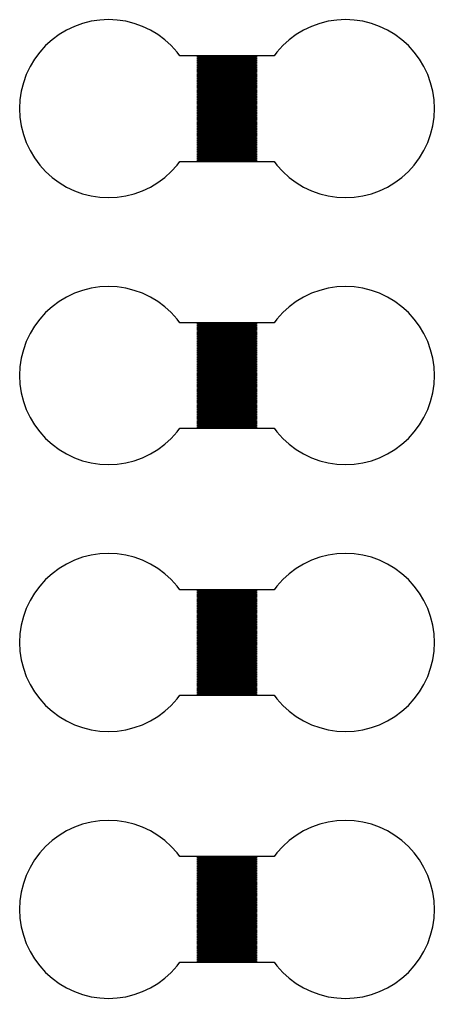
# Model space of a CAD drawing. Extents: x 1 to 53, y 0.8 to 35.2.
# Drawn here: x 1 to 8, y 0.75 to 17.25 of the extents above; entities that cross this region are included whole.
import ezdxf

# ---------------------------------------------------------------- set-up
doc = ezdxf.new("R2010")
doc.units = 0

msp = doc.modelspace()

# ---------------------------------------------------------------- linework, layer by layer
for p, q in [((2.06458, 17.1854), (1.92598, 17.1358)), ((2.20737, 17.2212), (2.06458, 17.1854)), ((2.35298, 17.2428), (2.20737, 17.2212)), ((2.5, 17.25), (2.35298, 17.2428)), ((2.64703, 17.2428), (2.5, 17.25)), ((2.79265, 17.2212), (2.64703, 17.2428)), ((2.93544, 17.1854), (2.79265, 17.2212)), ((3.07404, 17.1358), (2.93544, 17.1854)), ((6.06456, 17.1854), (5.92596, 17.1358)), ((6.20735, 17.2212), (6.06456, 17.1854)), ((6.35297, 17.2428), (6.20735, 17.2212)), ((6.5, 17.25), (6.35297, 17.2428)), ((6.64702, 17.2428), (6.5, 17.25)), ((6.79263, 17.2212), (6.64702, 17.2428)), ((6.93542, 17.1854), (6.79263, 17.2212)), ((7.07402, 17.1358), (6.93542, 17.1854)), ((1.66666, 16.9972), (1.54842, 16.9095)), ((1.79291, 17.0729), (1.66666, 16.9972)), ((1.92598, 17.1358), (1.79291, 17.0729)), ((3.20711, 17.0729), (3.07404, 17.1358)), ((3.33336, 16.9972), (3.20711, 17.0729)), ((3.4516, 16.9095), (3.33336, 16.9972)), ((5.66664, 16.9972), (5.5484, 16.9095)), ((5.79289, 17.0729), (5.66664, 16.9972)), ((5.92596, 17.1358), (5.79289, 17.0729)), ((7.20709, 17.0729), (7.07402, 17.1358)), ((7.33334, 16.9972), (7.20709, 17.0729)), ((7.45158, 16.9095), (7.33334, 16.9972)), ((1.54842, 16.9095), (1.43935, 16.8107)), ((3.56067, 16.8107), (3.4516, 16.9095)), ((5.5484, 16.9095), (5.43933, 16.8107)), ((7.56065, 16.8107), (7.45158, 16.9095)), ((1.34048, 16.7016), (1.25281, 16.5833)), ((1.43935, 16.8107), (1.34048, 16.7016)), ((3.65953, 16.7016), (3.56067, 16.8107)), ((3.7052, 16.64), (3.65953, 16.7016)), ((5.34047, 16.7016), (5.2948, 16.64)), ((5.43933, 16.8107), (5.34047, 16.7016)), ((7.65952, 16.7016), (7.56065, 16.8107)), ((7.74719, 16.5833), (7.65952, 16.7016)), ((1.25281, 16.5833), (1.17712, 16.4571)), ((5.2948, 16.64), (3.7052, 16.64)), ((4, 16.61), (4, 16.63)), ((4, 16.63), (5, 16.63)), ((5, 16.61), (4, 16.61)), ((4, 16.58), (4, 16.6)), ((4, 16.6), (5, 16.6)), ((5, 16.58), (4, 16.58)), ((4, 16.55), (4, 16.57)), ((4, 16.57), (5, 16.57)), ((5, 16.55), (4, 16.55)), ((4, 16.52), (4, 16.54)), ((4, 16.54), (5, 16.54)), ((5, 16.52), (4, 16.52)), ((4, 16.49), (4, 16.51)), ((4, 16.51), (5, 16.51)), ((5, 16.63), (5, 16.61)), ((5, 16.6), (5, 16.58)), ((5, 16.57), (5, 16.55)), ((5, 16.54), (5, 16.52)), ((5, 16.51), (5, 16.49)), ((7.82288, 16.4571), (7.74719, 16.5833)), ((1.17712, 16.4571), (1.11418, 16.324)), ((5, 16.49), (4, 16.49)), ((4, 16.46), (4, 16.48)), ((4, 16.48), (5, 16.48)), ((5, 16.46), (4, 16.46)), ((4, 16.43), (4, 16.45)), ((4, 16.45), (5, 16.45)), ((5, 16.43), (4, 16.43)), ((4, 16.4), (4, 16.42)), ((4, 16.42), (5, 16.42)), ((5, 16.4), (4, 16.4)), ((4, 16.37), (4, 16.39)), ((4, 16.39), (5, 16.39)), ((5, 16.37), (4, 16.37)), ((4, 16.34), (4, 16.36)), ((4, 16.36), (5, 16.36)), ((5, 16.34), (4, 16.34)), ((5, 16.48), (5, 16.46)), ((5, 16.45), (5, 16.43)), ((5, 16.42), (5, 16.4)), ((5, 16.39), (5, 16.37)), ((5, 16.36), (5, 16.34)), ((7.88582, 16.324), (7.82288, 16.4571)), ((1.06459, 16.1854), (1.02882, 16.0426)), ((1.11418, 16.324), (1.06459, 16.1854)), ((4, 16.31), (4, 16.33)), ((4, 16.33), (5, 16.33)), ((5, 16.31), (4, 16.31)), ((4, 16.28), (4, 16.3)), ((4, 16.3), (5, 16.3)), ((5, 16.28), (4, 16.28)), ((4, 16.25), (4, 16.27)), ((4, 16.27), (5, 16.27)), ((5, 16.25), (4, 16.25)), ((4, 16.22), (4, 16.24)), ((4, 16.24), (5, 16.24)), ((5, 16.22), (4, 16.22)), ((4, 16.19), (4, 16.21)), ((4, 16.21), (5, 16.21)), ((5, 16.19), (4, 16.19)), ((4, 16.16), (4, 16.18)), ((4, 16.18), (5, 16.18)), ((5, 16.33), (5, 16.31)), ((5, 16.3), (5, 16.28)), ((5, 16.27), (5, 16.25)), ((5, 16.24), (5, 16.22)), ((5, 16.21), (5, 16.19)), ((5, 16.18), (5, 16.16)), ((7.93541, 16.1854), (7.88582, 16.324)), ((7.97118, 16.0426), (7.93541, 16.1854)), ((1.02882, 16.0426), (1.00723, 15.897)), ((5, 16.16), (4, 16.16)), ((4, 16.13), (4, 16.15)), ((4, 16.15), (5, 16.15)), ((5, 16.13), (4, 16.13)), ((4, 16.1), (4, 16.12)), ((4, 16.12), (5, 16.12)), ((5, 16.1), (4, 16.1)), ((4, 16.07), (4, 16.09)), ((4, 16.09), (5, 16.09)), ((5, 16.07), (4, 16.07)), ((4, 16.04), (4, 16.06)), ((4, 16.06), (5, 16.06)), ((5, 16.04), (4, 16.04)), ((4, 16.01), (4, 16.03)), ((4, 16.03), (5, 16.03)), ((5, 16.01), (4, 16.01)), ((5, 16.15), (5, 16.13)), ((5, 16.12), (5, 16.1)), ((5, 16.09), (5, 16.07)), ((5, 16.06), (5, 16.04)), ((5, 16.03), (5, 16.01)), ((7.99277, 15.897), (7.97118, 16.0426)), ((1.00723, 15.897), (1, 15.75)), ((4, 15.98), (4, 16)), ((4, 16), (5, 16)), ((5, 15.98), (4, 15.98)), ((4, 15.95), (4, 15.97)), ((4, 15.97), (5, 15.97)), ((5, 15.95), (4, 15.95)), ((4, 15.92), (4, 15.94)), ((4, 15.94), (5, 15.94)), ((5, 15.92), (4, 15.92)), ((4, 15.89), (4, 15.91)), ((4, 15.91), (5, 15.91)), ((5, 15.89), (4, 15.89)), ((4, 15.86), (4, 15.88)), ((4, 15.88), (5, 15.88)), ((5, 15.86), (4, 15.86)), ((4, 15.83), (4, 15.85)), ((4, 15.85), (5, 15.85)), ((5, 16), (5, 15.98)), ((5, 15.97), (5, 15.95)), ((5, 15.94), (5, 15.92)), ((5, 15.91), (5, 15.89)), ((5, 15.88), (5, 15.86)), ((5, 15.85), (5, 15.83)), ((8, 15.75), (7.99277, 15.897)), ((1, 15.75), (1.00723, 15.603)), ((5, 15.83), (4, 15.83)), ((4, 15.8), (4, 15.82)), ((4, 15.82), (5, 15.82)), ((5, 15.8), (4, 15.8)), ((4, 15.77), (4, 15.79)), ((4, 15.79), (5, 15.79)), ((5, 15.77), (4, 15.77)), ((4, 15.74), (4, 15.76)), ((4, 15.76), (5, 15.76)), ((5, 15.74), (4, 15.74)), ((4, 15.71), (4, 15.73)), ((4, 15.73), (5, 15.73)), ((5, 15.71), (4, 15.71)), ((4, 15.68), (4, 15.7)), ((4, 15.7), (5, 15.7)), ((5, 15.68), (4, 15.68)), ((5, 15.82), (5, 15.8)), ((5, 15.79), (5, 15.77)), ((5, 15.76), (5, 15.74)), ((5, 15.73), (5, 15.71)), ((5, 15.7), (5, 15.68)), ((7.99277, 15.603), (8, 15.75)), ((1.00723, 15.603), (1.02882, 15.4574)), ((4, 15.65), (4, 15.67)), ((4, 15.67), (5, 15.67)), ((5, 15.65), (4, 15.65)), ((4, 15.62), (4, 15.64)), ((4, 15.64), (5, 15.64)), ((5, 15.62), (4, 15.62)), ((4, 15.59), (4, 15.61)), ((4, 15.61), (5, 15.61)), ((5, 15.59), (4, 15.59)), ((4, 15.56), (4, 15.58)), ((4, 15.58), (5, 15.58)), ((5, 15.56), (4, 15.56)), ((4, 15.53), (4, 15.55)), ((4, 15.55), (5, 15.55)), ((5, 15.53), (4, 15.53)), ((4, 15.5), (4, 15.52)), ((4, 15.52), (5, 15.52)), ((5, 15.67), (5, 15.65)), ((5, 15.64), (5, 15.62)), ((5, 15.61), (5, 15.59)), ((5, 15.58), (5, 15.56)), ((5, 15.55), (5, 15.53)), ((5, 15.52), (5, 15.5)), ((7.97118, 15.4574), (7.99277, 15.603)), ((1.02882, 15.4574), (1.06459, 15.3146)), ((5, 15.5), (4, 15.5)), ((4, 15.47), (4, 15.49)), ((4, 15.49), (5, 15.49)), ((5, 15.47), (4, 15.47)), ((4, 15.44), (4, 15.46)), ((4, 15.46), (5, 15.46)), ((5, 15.44), (4, 15.44)), ((4, 15.41), (4, 15.43)), ((4, 15.43), (5, 15.43)), ((5, 15.41), (4, 15.41)), ((4, 15.38), (4, 15.4)), ((4, 15.4), (5, 15.4)), ((5, 15.38), (4, 15.38)), ((4, 15.35), (4, 15.37)), ((4, 15.37), (5, 15.37)), ((5, 15.35), (4, 15.35)), ((5, 15.49), (5, 15.47)), ((5, 15.46), (5, 15.44)), ((5, 15.43), (5, 15.41)), ((5, 15.4), (5, 15.38)), ((5, 15.37), (5, 15.35)), ((7.93541, 15.3146), (7.97118, 15.4574)), ((1.06459, 15.3146), (1.11418, 15.176)), ((4, 15.32), (4, 15.34)), ((4, 15.34), (5, 15.34)), ((5, 15.32), (4, 15.32)), ((4, 15.29), (4, 15.31)), ((4, 15.31), (5, 15.31)), ((5, 15.29), (4, 15.29)), ((4, 15.26), (4, 15.28)), ((4, 15.28), (5, 15.28)), ((5, 15.26), (4, 15.26)), ((4, 15.23), (4, 15.25)), ((4, 15.25), (5, 15.25)), ((5, 15.23), (4, 15.23)), ((4, 15.2), (4, 15.22)), ((4, 15.22), (5, 15.22)), ((5, 15.2), (4, 15.2)), ((4, 15.17), (4, 15.19)), ((4, 15.19), (5, 15.19)), ((5, 15.34), (5, 15.32)), ((5, 15.31), (5, 15.29)), ((5, 15.28), (5, 15.26)), ((5, 15.25), (5, 15.23)), ((5, 15.22), (5, 15.2)), ((5, 15.19), (5, 15.17)), ((7.88582, 15.176), (7.93541, 15.3146)), ((1.11418, 15.176), (1.17712, 15.0429)), ((1.17712, 15.0429), (1.25281, 14.9167)), ((5, 15.17), (4, 15.17)), ((4, 15.14), (4, 15.16)), ((4, 15.16), (5, 15.16)), ((5, 15.14), (4, 15.14)), ((4, 15.11), (4, 15.13)), ((4, 15.13), (5, 15.13)), ((5, 15.11), (4, 15.11)), ((4, 15.08), (4, 15.1)), ((4, 15.1), (5, 15.1)), ((5, 15.08), (4, 15.08)), ((4, 15.05), (4, 15.07)), ((4, 15.07), (5, 15.07)), ((5, 15.05), (4, 15.05)), ((4, 15.02), (4, 15.04)), ((4, 15.04), (5, 15.04)), ((5, 15.02), (4, 15.02)), ((5, 15.16), (5, 15.14)), ((5, 15.13), (5, 15.11)), ((5, 15.1), (5, 15.08)), ((5, 15.07), (5, 15.05)), ((5, 15.04), (5, 15.02)), ((7.74719, 14.9167), (7.82288, 15.0429)), ((7.82288, 15.0429), (7.88582, 15.176)), ((1.25281, 14.9167), (1.34048, 14.7984)), ((3.65953, 14.7984), (3.7052, 14.86)), ((3.7052, 14.86), (5.2948, 14.86)), ((4, 14.99), (4, 15.01)), ((4, 15.01), (5, 15.01)), ((5, 14.99), (4, 14.99)), ((4, 14.96), (4, 14.98)), ((4, 14.98), (5, 14.98)), ((5, 14.96), (4, 14.96)), ((4, 14.93), (4, 14.95)), ((4, 14.95), (5, 14.95)), ((5, 14.93), (4, 14.93)), ((4, 14.9), (4, 14.92)), ((4, 14.92), (5, 14.92)), ((5, 14.9), (4, 14.9)), ((4, 14.87), (4, 14.89)), ((4, 14.89), (5, 14.89)), ((5, 14.87), (4, 14.87)), ((5, 15.01), (5, 14.99)), ((5, 14.98), (5, 14.96)), ((5, 14.95), (5, 14.93)), ((5, 14.92), (5, 14.9)), ((5, 14.89), (5, 14.87)), ((5.2948, 14.86), (5.34047, 14.7984)), ((7.65952, 14.7984), (7.74719, 14.9167)), ((1.34048, 14.7984), (1.43935, 14.6893)), ((1.43935, 14.6893), (1.54842, 14.5905)), ((3.4516, 14.5905), (3.56067, 14.6893)), ((3.56067, 14.6893), (3.65953, 14.7984)), ((5.34047, 14.7984), (5.43933, 14.6893)), ((5.43933, 14.6893), (5.5484, 14.5905)), ((7.45158, 14.5905), (7.56065, 14.6893)), ((7.56065, 14.6893), (7.65952, 14.7984)), ((1.54842, 14.5905), (1.66666, 14.5028)), ((3.33336, 14.5028), (3.4516, 14.5905)), ((5.5484, 14.5905), (5.66664, 14.5028)), ((7.33334, 14.5028), (7.45158, 14.5905)), ((1.66666, 14.5028), (1.79291, 14.4271)), ((1.79291, 14.4271), (1.92598, 14.3642)), ((1.92598, 14.3642), (2.06458, 14.3146)), ((2.93544, 14.3146), (3.07404, 14.3642)), ((3.07404, 14.3642), (3.20711, 14.4271)), ((3.20711, 14.4271), (3.33336, 14.5028)), ((5.66664, 14.5028), (5.79289, 14.4271)), ((5.79289, 14.4271), (5.92596, 14.3642)), ((5.92596, 14.3642), (6.06456, 14.3146)), ((6.93542, 14.3146), (7.07402, 14.3642)), ((7.07402, 14.3642), (7.20709, 14.4271)), ((7.20709, 14.4271), (7.33334, 14.5028)), ((2.06458, 14.3146), (2.20737, 14.2788)), ((2.20737, 14.2788), (2.35298, 14.2572)), ((2.35298, 14.2572), (2.5, 14.25)), ((2.5, 14.25), (2.64703, 14.2572)), ((2.64703, 14.2572), (2.79265, 14.2788)), ((2.79265, 14.2788), (2.93544, 14.3146)), ((6.06456, 14.3146), (6.20735, 14.2788)), ((6.20735, 14.2788), (6.35297, 14.2572)), ((6.35297, 14.2572), (6.5, 14.25)), ((6.5, 14.25), (6.64702, 14.2572)), ((6.64702, 14.2572), (6.79263, 14.2788)), ((6.79263, 14.2788), (6.93542, 14.3146)), ((2.20737, 12.7212), (2.06458, 12.6854)), ((2.35298, 12.7428), (2.20737, 12.7212)), ((2.5, 12.75), (2.35298, 12.7428)), ((2.64703, 12.7428), (2.5, 12.75)), ((2.79265, 12.7212), (2.64703, 12.7428)), ((2.93544, 12.6854), (2.79265, 12.7212)), ((6.20735, 12.7212), (6.06456, 12.6854)), ((6.35297, 12.7428), (6.20735, 12.7212)), ((6.5, 12.75), (6.35297, 12.7428)), ((6.64702, 12.7428), (6.5, 12.75)), ((6.79263, 12.7212), (6.64702, 12.7428)), ((6.93542, 12.6854), (6.79263, 12.7212)), ((1.79291, 12.5729), (1.66666, 12.4972)), ((1.92598, 12.6358), (1.79291, 12.5729)), ((2.06458, 12.6854), (1.92598, 12.6358)), ((3.07404, 12.6358), (2.93544, 12.6854)), ((3.20711, 12.5729), (3.07404, 12.6358)), ((3.33336, 12.4972), (3.20711, 12.5729)), ((5.79289, 12.5729), (5.66664, 12.4972)), ((5.92596, 12.6358), (5.79289, 12.5729)), ((6.06456, 12.6854), (5.92596, 12.6358)), ((7.07402, 12.6358), (6.93542, 12.6854)), ((7.20709, 12.5729), (7.07402, 12.6358)), ((7.33334, 12.4972), (7.20709, 12.5729)), ((1.54842, 12.4095), (1.43935, 12.3107)), ((1.66666, 12.4972), (1.54842, 12.4095)), ((3.4516, 12.4095), (3.33336, 12.4972)), ((3.56067, 12.3107), (3.4516, 12.4095)), ((5.5484, 12.4095), (5.43933, 12.3107)), ((5.66664, 12.4972), (5.5484, 12.4095)), ((7.45158, 12.4095), (7.33334, 12.4972)), ((7.56065, 12.3107), (7.45158, 12.4095)), ((1.43935, 12.3107), (1.34048, 12.2016)), ((3.65953, 12.2016), (3.56067, 12.3107)), ((5.43933, 12.3107), (5.34047, 12.2016)), ((7.65952, 12.2016), (7.56065, 12.3107)), ((1.25281, 12.0833), (1.17712, 11.9571)), ((1.34048, 12.2016), (1.25281, 12.0833)), ((3.7052, 12.14), (3.65953, 12.2016)), ((5.2948, 12.14), (3.7052, 12.14)), ((4, 12.11), (4, 12.13)), ((4, 12.13), (5, 12.13)), ((5, 12.11), (4, 12.11)), ((4, 12.08), (4, 12.1)), ((4, 12.1), (5, 12.1)), ((5, 12.08), (4, 12.08)), ((4, 12.05), (4, 12.07)), ((4, 12.07), (5, 12.07)), ((5, 12.05), (4, 12.05)), ((5, 12.13), (5, 12.11)), ((5, 12.1), (5, 12.08)), ((5, 12.07), (5, 12.05)), ((5.34047, 12.2016), (5.2948, 12.14)), ((7.74719, 12.0833), (7.65952, 12.2016)), ((7.82288, 11.9571), (7.74719, 12.0833)), ((1.17712, 11.9571), (1.11418, 11.824)), ((4, 12.02), (4, 12.04)), ((4, 12.04), (5, 12.04)), ((5, 12.02), (4, 12.02)), ((4, 11.99), (4, 12.01)), ((4, 12.01), (5, 12.01)), ((5, 11.99), (4, 11.99)), ((4, 11.96), (4, 11.98)), ((4, 11.98), (5, 11.98)), ((5, 11.96), (4, 11.96)), ((4, 11.93), (4, 11.95)), ((4, 11.95), (5, 11.95)), ((5, 11.93), (4, 11.93)), ((4, 11.9), (4, 11.92)), ((4, 11.92), (5, 11.92)), ((5, 11.9), (4, 11.9)), ((4, 11.87), (4, 11.89)), ((4, 11.89), (5, 11.89)), ((5, 12.04), (5, 12.02)), ((5, 12.01), (5, 11.99)), ((5, 11.98), (5, 11.96)), ((5, 11.95), (5, 11.93)), ((5, 11.92), (5, 11.9)), ((5, 11.89), (5, 11.87)), ((7.88582, 11.824), (7.82288, 11.9571)), ((1.11418, 11.824), (1.06459, 11.6854)), ((5, 11.87), (4, 11.87)), ((4, 11.84), (4, 11.86)), ((4, 11.86), (5, 11.86)), ((5, 11.84), (4, 11.84)), ((4, 11.81), (4, 11.83)), ((4, 11.83), (5, 11.83)), ((5, 11.81), (4, 11.81)), ((4, 11.78), (4, 11.8)), ((4, 11.8), (5, 11.8)), ((5, 11.78), (4, 11.78)), ((4, 11.75), (4, 11.77)), ((4, 11.77), (5, 11.77)), ((5, 11.75), (4, 11.75)), ((4, 11.72), (4, 11.74)), ((4, 11.74), (5, 11.74)), ((5, 11.72), (4, 11.72)), ((5, 11.86), (5, 11.84)), ((5, 11.83), (5, 11.81)), ((5, 11.8), (5, 11.78)), ((5, 11.77), (5, 11.75)), ((5, 11.74), (5, 11.72)), ((7.93541, 11.6854), (7.88582, 11.824)), ((1.06459, 11.6854), (1.02882, 11.5426)), ((4, 11.69), (4, 11.71)), ((4, 11.71), (5, 11.71)), ((5, 11.69), (4, 11.69)), ((4, 11.66), (4, 11.68)), ((4, 11.68), (5, 11.68)), ((5, 11.66), (4, 11.66)), ((4, 11.63), (4, 11.65)), ((4, 11.65), (5, 11.65)), ((5, 11.63), (4, 11.63)), ((4, 11.6), (4, 11.62)), ((4, 11.62), (5, 11.62)), ((5, 11.6), (4, 11.6)), ((4, 11.57), (4, 11.59)), ((4, 11.59), (5, 11.59)), ((5, 11.57), (4, 11.57)), ((4, 11.54), (4, 11.56)), ((4, 11.56), (5, 11.56)), ((5, 11.71), (5, 11.69)), ((5, 11.68), (5, 11.66)), ((5, 11.65), (5, 11.63)), ((5, 11.62), (5, 11.6)), ((5, 11.59), (5, 11.57)), ((5, 11.56), (5, 11.54)), ((7.97118, 11.5426), (7.93541, 11.6854)), ((1.00723, 11.397), (1, 11.25)), ((1.02882, 11.5426), (1.00723, 11.397)), ((5, 11.54), (4, 11.54)), ((4, 11.51), (4, 11.53)), ((4, 11.53), (5, 11.53)), ((5, 11.51), (4, 11.51)), ((4, 11.48), (4, 11.5)), ((4, 11.5), (5, 11.5)), ((5, 11.48), (4, 11.48)), ((4, 11.45), (4, 11.47)), ((4, 11.47), (5, 11.47)), ((5, 11.45), (4, 11.45)), ((4, 11.42), (4, 11.44)), ((4, 11.44), (5, 11.44)), ((5, 11.42), (4, 11.42)), ((4, 11.39), (4, 11.41)), ((4, 11.41), (5, 11.41)), ((5, 11.39), (4, 11.39)), ((5, 11.53), (5, 11.51)), ((5, 11.5), (5, 11.48)), ((5, 11.47), (5, 11.45)), ((5, 11.44), (5, 11.42)), ((5, 11.41), (5, 11.39)), ((7.99277, 11.397), (7.97118, 11.5426)), ((8, 11.25), (7.99277, 11.397)), ((1, 11.25), (1.00723, 11.103)), ((4, 11.36), (4, 11.38)), ((4, 11.38), (5, 11.38)), ((5, 11.36), (4, 11.36)), ((4, 11.33), (4, 11.35)), ((4, 11.35), (5, 11.35)), ((5, 11.33), (4, 11.33)), ((4, 11.3), (4, 11.32)), ((4, 11.32), (5, 11.32)), ((5, 11.3), (4, 11.3)), ((4, 11.27), (4, 11.29)), ((4, 11.29), (5, 11.29)), ((5, 11.27), (4, 11.27)), ((4, 11.24), (4, 11.26)), ((4, 11.26), (5, 11.26)), ((5, 11.24), (4, 11.24)), ((4, 11.21), (4, 11.23)), ((4, 11.23), (5, 11.23)), ((5, 11.38), (5, 11.36)), ((5, 11.35), (5, 11.33)), ((5, 11.32), (5, 11.3)), ((5, 11.29), (5, 11.27)), ((5, 11.26), (5, 11.24)), ((5, 11.23), (5, 11.21)), ((7.99277, 11.103), (8, 11.25)), ((1.00723, 11.103), (1.02882, 10.9574)), ((5, 11.21), (4, 11.21)), ((4, 11.18), (4, 11.2)), ((4, 11.2), (5, 11.2)), ((5, 11.18), (4, 11.18)), ((4, 11.15), (4, 11.17)), ((4, 11.17), (5, 11.17)), ((5, 11.15), (4, 11.15)), ((4, 11.12), (4, 11.14)), ((4, 11.14), (5, 11.14)), ((5, 11.12), (4, 11.12)), ((4, 11.09), (4, 11.11)), ((4, 11.11), (5, 11.11)), ((5, 11.09), (4, 11.09)), ((4, 11.06), (4, 11.08)), ((4, 11.08), (5, 11.08)), ((5, 11.06), (4, 11.06)), ((5, 11.2), (5, 11.18)), ((5, 11.17), (5, 11.15)), ((5, 11.14), (5, 11.12)), ((5, 11.11), (5, 11.09)), ((5, 11.08), (5, 11.06)), ((7.97118, 10.9574), (7.99277, 11.103)), ((1.02882, 10.9574), (1.06459, 10.8146)), ((4, 11.03), (4, 11.05)), ((4, 11.05), (5, 11.05)), ((5, 11.03), (4, 11.03)), ((4, 11), (4, 11.02)), ((4, 11.02), (5, 11.02)), ((5, 11), (4, 11)), ((4, 10.97), (4, 10.99)), ((4, 10.99), (5, 10.99)), ((5, 10.97), (4, 10.97)), ((4, 10.94), (4, 10.96)), ((4, 10.96), (5, 10.96)), ((5, 10.94), (4, 10.94)), ((4, 10.91), (4, 10.93)), ((4, 10.93), (5, 10.93)), ((5, 10.91), (4, 10.91)), ((4, 10.88), (4, 10.9)), ((4, 10.9), (5, 10.9)), ((5, 11.05), (5, 11.03)), ((5, 11.02), (5, 11)), ((5, 10.99), (5, 10.97)), ((5, 10.96), (5, 10.94)), ((5, 10.93), (5, 10.91)), ((5, 10.9), (5, 10.88)), ((7.93541, 10.8146), (7.97118, 10.9574)), ((1.06459, 10.8146), (1.11418, 10.676)), ((5, 10.88), (4, 10.88)), ((4, 10.85), (4, 10.87)), ((4, 10.87), (5, 10.87)), ((5, 10.85), (4, 10.85)), ((4, 10.82), (4, 10.84)), ((4, 10.84), (5, 10.84)), ((5, 10.82), (4, 10.82)), ((4, 10.79), (4, 10.81)), ((4, 10.81), (5, 10.81)), ((5, 10.79), (4, 10.79)), ((4, 10.76), (4, 10.78)), ((4, 10.78), (5, 10.78)), ((5, 10.76), (4, 10.76)), ((4, 10.73), (4, 10.75)), ((4, 10.75), (5, 10.75)), ((5, 10.73), (4, 10.73)), ((5, 10.87), (5, 10.85)), ((5, 10.84), (5, 10.82)), ((5, 10.81), (5, 10.79)), ((5, 10.78), (5, 10.76)), ((5, 10.75), (5, 10.73)), ((7.88582, 10.676), (7.93541, 10.8146)), ((1.11418, 10.676), (1.17712, 10.5429)), ((4, 10.7), (4, 10.72)), ((4, 10.72), (5, 10.72)), ((5, 10.7), (4, 10.7)), ((4, 10.67), (4, 10.69)), ((4, 10.69), (5, 10.69)), ((5, 10.67), (4, 10.67)), ((4, 10.64), (4, 10.66)), ((4, 10.66), (5, 10.66)), ((5, 10.64), (4, 10.64)), ((4, 10.61), (4, 10.63)), ((4, 10.63), (5, 10.63)), ((5, 10.61), (4, 10.61)), ((4, 10.58), (4, 10.6)), ((4, 10.6), (5, 10.6)), ((5, 10.58), (4, 10.58)), ((4, 10.55), (4, 10.57)), ((4, 10.57), (5, 10.57)), ((5, 10.72), (5, 10.7)), ((5, 10.69), (5, 10.67)), ((5, 10.66), (5, 10.64)), ((5, 10.63), (5, 10.61)), ((5, 10.6), (5, 10.58)), ((5, 10.57), (5, 10.55)), ((7.82288, 10.5429), (7.88582, 10.676)), ((1.17712, 10.5429), (1.25281, 10.4167)), ((1.25281, 10.4167), (1.34048, 10.2984)), ((5, 10.55), (4, 10.55)), ((4, 10.52), (4, 10.54)), ((4, 10.54), (5, 10.54)), ((5, 10.52), (4, 10.52)), ((4, 10.49), (4, 10.51)), ((4, 10.51), (5, 10.51)), ((5, 10.49), (4, 10.49)), ((4, 10.46), (4, 10.48)), ((4, 10.48), (5, 10.48)), ((5, 10.46), (4, 10.46)), ((4, 10.43), (4, 10.45)), ((4, 10.45), (5, 10.45)), ((5, 10.43), (4, 10.43)), ((4, 10.4), (4, 10.42)), ((4, 10.42), (5, 10.42)), ((5, 10.4), (4, 10.4)), ((5, 10.54), (5, 10.52)), ((5, 10.51), (5, 10.49)), ((5, 10.48), (5, 10.46)), ((5, 10.45), (5, 10.43)), ((5, 10.42), (5, 10.4)), ((7.65952, 10.2984), (7.74719, 10.4167)), ((7.74719, 10.4167), (7.82288, 10.5429)), ((1.34048, 10.2984), (1.43935, 10.1893)), ((3.56067, 10.1893), (3.65953, 10.2984)), ((3.65953, 10.2984), (3.7052, 10.36)), ((3.7052, 10.36), (5.2948, 10.36)), ((4, 10.37), (4, 10.39)), ((4, 10.39), (5, 10.39)), ((5, 10.37), (4, 10.37)), ((5, 10.39), (5, 10.37)), ((5.2948, 10.36), (5.34047, 10.2984)), ((5.34047, 10.2984), (5.43933, 10.1893)), ((7.56065, 10.1893), (7.65952, 10.2984)), ((1.43935, 10.1893), (1.54842, 10.0905)), ((1.54842, 10.0905), (1.66666, 10.0028)), ((3.33336, 10.0028), (3.4516, 10.0905)), ((3.4516, 10.0905), (3.56067, 10.1893)), ((5.43933, 10.1893), (5.5484, 10.0905)), ((5.5484, 10.0905), (5.66664, 10.0028)), ((7.33334, 10.0028), (7.45158, 10.0905)), ((7.45158, 10.0905), (7.56065, 10.1893)), ((1.66666, 10.0028), (1.79291, 9.92712)), ((1.79291, 9.92712), (1.92598, 9.86418)), ((3.07404, 9.86418), (3.20711, 9.92712)), ((3.20711, 9.92712), (3.33336, 10.0028)), ((5.66664, 10.0028), (5.79289, 9.92712)), ((5.79289, 9.92712), (5.92596, 9.86418)), ((7.07402, 9.86418), (7.20709, 9.92712)), ((7.20709, 9.92712), (7.33334, 10.0028)), ((1.92598, 9.86418), (2.06458, 9.81459)), ((2.06458, 9.81459), (2.20737, 9.77882)), ((2.20737, 9.77882), (2.35298, 9.75723)), ((2.35298, 9.75723), (2.5, 9.75)), ((2.5, 9.75), (2.64703, 9.75723)), ((2.64703, 9.75723), (2.79265, 9.77882)), ((2.79265, 9.77882), (2.93544, 9.81459)), ((2.93544, 9.81459), (3.07404, 9.86418)), ((5.92596, 9.86418), (6.06456, 9.81459)), ((6.06456, 9.81459), (6.20735, 9.77882)), ((6.20735, 9.77882), (6.35297, 9.75723)), ((6.35297, 9.75723), (6.5, 9.75)), ((6.5, 9.75), (6.64702, 9.75723)), ((6.64702, 9.75723), (6.79263, 9.77882)), ((6.79263, 9.77882), (6.93542, 9.81459)), ((6.93542, 9.81459), (7.07402, 9.86418)), ((2.5, 8.25), (2.35298, 8.24277)), ((2.64703, 8.24277), (2.5, 8.25)), ((6.5, 8.25), (6.35297, 8.24277)), ((6.64702, 8.24277), (6.5, 8.25)), ((1.92598, 8.13582), (1.79291, 8.07288)), ((2.06458, 8.18541), (1.92598, 8.13582)), ((2.20737, 8.22118), (2.06458, 8.18541)), ((2.35298, 8.24277), (2.20737, 8.22118)), ((2.79265, 8.22118), (2.64703, 8.24277)), ((2.93544, 8.18541), (2.79265, 8.22118)), ((3.07404, 8.13582), (2.93544, 8.18541)), ((3.20711, 8.07288), (3.07404, 8.13582)), ((5.92596, 8.13582), (5.79289, 8.07288)), ((6.06456, 8.18541), (5.92596, 8.13582)), ((6.20735, 8.22118), (6.06456, 8.18541)), ((6.35297, 8.24277), (6.20735, 8.22118)), ((6.79263, 8.22118), (6.64702, 8.24277)), ((6.93542, 8.18541), (6.79263, 8.22118)), ((7.07402, 8.13582), (6.93542, 8.18541)), ((7.20709, 8.07288), (7.07402, 8.13582)), ((1.66666, 7.99719), (1.54842, 7.90952)), ((1.79291, 8.07288), (1.66666, 7.99719)), ((3.33336, 7.99719), (3.20711, 8.07288)), ((3.4516, 7.90952), (3.33336, 7.99719)), ((5.66664, 7.99719), (5.5484, 7.90952)), ((5.79289, 8.07288), (5.66664, 7.99719)), ((7.33334, 7.99719), (7.20709, 8.07288)), ((7.45158, 7.90952), (7.33334, 7.99719)), ((1.43935, 7.81065), (1.34048, 7.70158)), ((1.54842, 7.90952), (1.43935, 7.81065)), ((3.56067, 7.81065), (3.4516, 7.90952)), ((3.65953, 7.70158), (3.56067, 7.81065)), ((5.43933, 7.81065), (5.34047, 7.70158)), ((5.5484, 7.90952), (5.43933, 7.81065)), ((7.56065, 7.81065), (7.45158, 7.90952)), ((7.65952, 7.70158), (7.56065, 7.81065)), ((1.34048, 7.70158), (1.25281, 7.58334)), ((3.7052, 7.64), (3.65953, 7.70158)), ((5.2948, 7.64), (3.7052, 7.64)), ((4, 7.60999), (4, 7.62999)), ((4, 7.62999), (5, 7.62999)), ((5, 7.60999), (4, 7.60999)), ((4, 7.57999), (4, 7.59999)), ((4, 7.59999), (5, 7.59999)), ((5, 7.62999), (5, 7.60999)), ((5, 7.59999), (5, 7.57999)), ((5.34047, 7.70158), (5.2948, 7.64)), ((7.74719, 7.58334), (7.65952, 7.70158)), ((1.17712, 7.45709), (1.11418, 7.32402)), ((1.25281, 7.58334), (1.17712, 7.45709)), ((5, 7.57999), (4, 7.57999)), ((4, 7.54999), (4, 7.56999)), ((4, 7.56999), (5, 7.56999)), ((5, 7.54999), (4, 7.54999)), ((4, 7.51999), (4, 7.53999)), ((4, 7.53999), (5, 7.53999)), ((5, 7.51999), (4, 7.51999)), ((4, 7.48999), (4, 7.50999)), ((4, 7.50999), (5, 7.50999)), ((5, 7.48999), (4, 7.48999)), ((4, 7.45999), (4, 7.48)), ((4, 7.48), (5, 7.48)), ((5, 7.45999), (4, 7.45999)), ((4, 7.42999), (4, 7.45)), ((4, 7.45), (5, 7.45)), ((5, 7.42999), (4, 7.42999)), ((5, 7.56999), (5, 7.54999)), ((5, 7.53999), (5, 7.51999)), ((5, 7.50999), (5, 7.48999)), ((5, 7.48), (5, 7.45999)), ((5, 7.45), (5, 7.42999)), ((7.82288, 7.45709), (7.74719, 7.58334)), ((7.88582, 7.32402), (7.82288, 7.45709)), ((1.11418, 7.32402), (1.06459, 7.18542)), ((4, 7.39999), (4, 7.42)), ((4, 7.42), (5, 7.42)), ((5, 7.39999), (4, 7.39999)), ((4, 7.37), (4, 7.39)), ((4, 7.39), (5, 7.39)), ((5, 7.37), (4, 7.37)), ((4, 7.34), (4, 7.35999)), ((4, 7.35999), (5, 7.35999)), ((5, 7.34), (4, 7.34)), ((4, 7.31), (4, 7.32999)), ((4, 7.32999), (5, 7.32999)), ((5, 7.31), (4, 7.31)), ((4, 7.28), (4, 7.29999)), ((4, 7.29999), (5, 7.29999)), ((5, 7.28), (4, 7.28)), ((4, 7.25), (4, 7.26999)), ((4, 7.26999), (5, 7.26999)), ((5, 7.42), (5, 7.39999)), ((5, 7.39), (5, 7.37)), ((5, 7.35999), (5, 7.34)), ((5, 7.32999), (5, 7.31)), ((5, 7.29999), (5, 7.28)), ((5, 7.26999), (5, 7.25)), ((7.93541, 7.18542), (7.88582, 7.32402)), ((1.06459, 7.18542), (1.02882, 7.04263)), ((5, 7.25), (4, 7.25)), ((4, 7.21999), (4, 7.23999)), ((4, 7.23999), (5, 7.23999)), ((5, 7.21999), (4, 7.21999)), ((4, 7.18999), (4, 7.20999)), ((4, 7.20999), (5, 7.20999)), ((5, 7.18999), (4, 7.18999)), ((4, 7.15999), (4, 7.17999)), ((4, 7.17999), (5, 7.17999)), ((5, 7.15999), (4, 7.15999)), ((4, 7.12999), (4, 7.14999)), ((4, 7.14999), (5, 7.14999)), ((5, 7.12999), (4, 7.12999)), ((4, 7.09999), (4, 7.12)), ((4, 7.12), (5, 7.12)), ((5, 7.09999), (4, 7.09999)), ((5, 7.23999), (5, 7.21999)), ((5, 7.20999), (5, 7.18999)), ((5, 7.17999), (5, 7.15999)), ((5, 7.14999), (5, 7.12999)), ((5, 7.12), (5, 7.09999)), ((7.97118, 7.04263), (7.93541, 7.18542)), ((1.02882, 7.04263), (1.00723, 6.89702)), ((4, 7.06999), (4, 7.09)), ((4, 7.09), (5, 7.09)), ((5, 7.06999), (4, 7.06999)), ((4, 7.03999), (4, 7.06)), ((4, 7.06), (5, 7.06)), ((5, 7.03999), (4, 7.03999)), ((4, 7.00999), (4, 7.03)), ((4, 7.03), (5, 7.03)), ((5, 7.00999), (4, 7.00999)), ((4, 6.98), (4, 7)), ((4, 7), (5, 7)), ((5, 6.98), (4, 6.98)), ((4, 6.95), (4, 6.96999)), ((4, 6.96999), (5, 6.96999)), ((5, 6.95), (4, 6.95)), ((4, 6.92), (4, 6.93999)), ((4, 6.93999), (5, 6.93999)), ((5, 7.09), (5, 7.06999)), ((5, 7.06), (5, 7.03999)), ((5, 7.03), (5, 7.00999)), ((5, 7), (5, 6.98)), ((5, 6.96999), (5, 6.95)), ((5, 6.93999), (5, 6.92)), ((7.99277, 6.89702), (7.97118, 7.04263)), ((1.00723, 6.89702), (1, 6.75)), ((5, 6.92), (4, 6.92)), ((4, 6.89), (4, 6.90999)), ((4, 6.90999), (5, 6.90999)), ((5, 6.89), (4, 6.89)), ((4, 6.85999), (4, 6.87999)), ((4, 6.87999), (5, 6.87999)), ((5, 6.85999), (4, 6.85999)), ((4, 6.82999), (4, 6.84999)), ((4, 6.84999), (5, 6.84999)), ((5, 6.82999), (4, 6.82999)), ((4, 6.79999), (4, 6.81999)), ((4, 6.81999), (5, 6.81999)), ((5, 6.79999), (4, 6.79999)), ((4, 6.76999), (4, 6.78999)), ((4, 6.78999), (5, 6.78999)), ((5, 6.76999), (4, 6.76999)), ((5, 6.90999), (5, 6.89)), ((5, 6.87999), (5, 6.85999)), ((5, 6.84999), (5, 6.82999)), ((5, 6.81999), (5, 6.79999)), ((5, 6.78999), (5, 6.76999)), ((8, 6.75), (7.99277, 6.89702)), ((1, 6.75), (1.00723, 6.60298)), ((1.00723, 6.60298), (1.02882, 6.45737)), ((4, 6.74001), (4, 6.75999)), ((4, 6.75999), (5, 6.75999)), ((5, 6.74001), (4, 6.74001)), ((4, 6.71001), (4, 6.73001)), ((4, 6.73001), (5, 6.73001)), ((5, 6.71001), (4, 6.71001)), ((4, 6.68001), (4, 6.70001)), ((4, 6.70001), (5, 6.70001)), ((5, 6.68001), (4, 6.68001)), ((4, 6.65001), (4, 6.67001)), ((4, 6.67001), (5, 6.67001)), ((5, 6.65001), (4, 6.65001)), ((4, 6.62001), (4, 6.64001)), ((4, 6.64001), (5, 6.64001)), ((5, 6.62001), (4, 6.62001)), ((4, 6.59001), (4, 6.61)), ((4, 6.61), (5, 6.61)), ((5, 6.75999), (5, 6.74001)), ((5, 6.73001), (5, 6.71001)), ((5, 6.70001), (5, 6.68001)), ((5, 6.67001), (5, 6.65001)), ((5, 6.64001), (5, 6.62001)), ((5, 6.61), (5, 6.59001)), ((7.97118, 6.45737), (7.99277, 6.60298)), ((7.99277, 6.60298), (8, 6.75)), ((1.02882, 6.45737), (1.06459, 6.31458)), ((5, 6.59001), (4, 6.59001)), ((4, 6.56001), (4, 6.58)), ((4, 6.58), (5, 6.58)), ((5, 6.56001), (4, 6.56001)), ((4, 6.53001), (4, 6.55)), ((4, 6.55), (5, 6.55)), ((5, 6.53001), (4, 6.53001)), ((4, 6.5), (4, 6.52)), ((4, 6.52), (5, 6.52)), ((5, 6.5), (4, 6.5)), ((4, 6.47), (4, 6.49001)), ((4, 6.49001), (5, 6.49001)), ((5, 6.47), (4, 6.47)), ((4, 6.44), (4, 6.46001)), ((4, 6.46001), (5, 6.46001)), ((5, 6.44), (4, 6.44)), ((5, 6.58), (5, 6.56001)), ((5, 6.55), (5, 6.53001)), ((5, 6.52), (5, 6.5)), ((5, 6.49001), (5, 6.47)), ((5, 6.46001), (5, 6.44)), ((7.93541, 6.31458), (7.97118, 6.45737)), ((1.06459, 6.31458), (1.11418, 6.17598)), ((4, 6.41), (4, 6.43001)), ((4, 6.43001), (5, 6.43001)), ((5, 6.41), (4, 6.41)), ((4, 6.38), (4, 6.40001)), ((4, 6.40001), (5, 6.40001)), ((5, 6.38), (4, 6.38)), ((4, 6.35001), (4, 6.37001)), ((4, 6.37001), (5, 6.37001)), ((5, 6.35001), (4, 6.35001)), ((4, 6.32001), (4, 6.34001)), ((4, 6.34001), (5, 6.34001)), ((5, 6.32001), (4, 6.32001)), ((4, 6.29001), (4, 6.31001)), ((4, 6.31001), (5, 6.31001)), ((5, 6.29001), (4, 6.29001)), ((4, 6.26001), (4, 6.28001)), ((4, 6.28001), (5, 6.28001)), ((5, 6.43001), (5, 6.41)), ((5, 6.40001), (5, 6.38)), ((5, 6.37001), (5, 6.35001)), ((5, 6.34001), (5, 6.32001)), ((5, 6.31001), (5, 6.29001)), ((5, 6.28001), (5, 6.26001)), ((7.88582, 6.17598), (7.93541, 6.31458)), ((1.11418, 6.17598), (1.17712, 6.04291)), ((5, 6.26001), (4, 6.26001)), ((4, 6.23001), (4, 6.25)), ((4, 6.25), (5, 6.25)), ((5, 6.23001), (4, 6.23001)), ((4, 6.20001), (4, 6.22)), ((4, 6.22), (5, 6.22)), ((5, 6.20001), (4, 6.20001)), ((4, 6.17001), (4, 6.19)), ((4, 6.19), (5, 6.19)), ((5, 6.17001), (4, 6.17001)), ((4, 6.14001), (4, 6.16)), ((4, 6.16), (5, 6.16)), ((5, 6.14001), (4, 6.14001)), ((4, 6.11), (4, 6.13)), ((4, 6.13), (5, 6.13)), ((5, 6.11), (4, 6.11)), ((5, 6.25), (5, 6.23001)), ((5, 6.22), (5, 6.20001)), ((5, 6.19), (5, 6.17001)), ((5, 6.16), (5, 6.14001)), ((5, 6.13), (5, 6.11)), ((7.82288, 6.04291), (7.88582, 6.17598)), ((1.17712, 6.04291), (1.25281, 5.91666)), ((4, 6.08), (4, 6.10001)), ((4, 6.10001), (5, 6.10001)), ((5, 6.08), (4, 6.08)), ((4, 6.05), (4, 6.07001)), ((4, 6.07001), (5, 6.07001)), ((5, 6.05), (4, 6.05)), ((4, 6.02), (4, 6.04001)), ((4, 6.04001), (5, 6.04001)), ((5, 6.02), (4, 6.02)), ((4, 5.99001), (4, 6.01001)), ((4, 6.01001), (5, 6.01001)), ((5, 5.99001), (4, 5.99001)), ((4, 5.96001), (4, 5.98001)), ((4, 5.98001), (5, 5.98001)), ((5, 5.96001), (4, 5.96001)), ((4, 5.93001), (4, 5.95001)), ((4, 5.95001), (5, 5.95001)), ((5, 6.10001), (5, 6.08)), ((5, 6.07001), (5, 6.05)), ((5, 6.04001), (5, 6.02)), ((5, 6.01001), (5, 5.99001)), ((5, 5.98001), (5, 5.96001)), ((5, 5.95001), (5, 5.93001)), ((7.74719, 5.91666), (7.82288, 6.04291)), ((1.25281, 5.91666), (1.34048, 5.79842)), ((1.34048, 5.79842), (1.43935, 5.68935)), ((3.56067, 5.68935), (3.65953, 5.79842)), ((3.65953, 5.79842), (3.7052, 5.86)), ((3.7052, 5.86), (5.2948, 5.86)), ((5, 5.93001), (4, 5.93001)), ((4, 5.90001), (4, 5.92001)), ((4, 5.92001), (5, 5.92001)), ((5, 5.90001), (4, 5.90001)), ((4, 5.87001), (4, 5.89001)), ((4, 5.89001), (5, 5.89001)), ((5, 5.87001), (4, 5.87001)), ((5, 5.92001), (5, 5.90001)), ((5, 5.89001), (5, 5.87001)), ((5.2948, 5.86), (5.34047, 5.79842)), ((5.34047, 5.79842), (5.43933, 5.68935)), ((7.56065, 5.68935), (7.65952, 5.79842)), ((7.65952, 5.79842), (7.74719, 5.91666)), ((1.43935, 5.68935), (1.54842, 5.59048)), ((3.4516, 5.59048), (3.56067, 5.68935)), ((5.43933, 5.68935), (5.5484, 5.59048)), ((7.45158, 5.59048), (7.56065, 5.68935)), ((1.54842, 5.59048), (1.66666, 5.50281)), ((1.66666, 5.50281), (1.79291, 5.42712)), ((3.20711, 5.42712), (3.33336, 5.50281)), ((3.33336, 5.50281), (3.4516, 5.59048)), ((5.5484, 5.59048), (5.66664, 5.50281)), ((5.66664, 5.50281), (5.79289, 5.42712)), ((7.20709, 5.42712), (7.33334, 5.50281)), ((7.33334, 5.50281), (7.45158, 5.59048)), ((1.79291, 5.42712), (1.92598, 5.36418)), ((1.92598, 5.36418), (2.06458, 5.31459)), ((2.06458, 5.31459), (2.20737, 5.27882)), ((2.79265, 5.27882), (2.93544, 5.31459)), ((2.93544, 5.31459), (3.07404, 5.36418)), ((3.07404, 5.36418), (3.20711, 5.42712)), ((5.79289, 5.42712), (5.92596, 5.36418)), ((5.92596, 5.36418), (6.06456, 5.31459)), ((6.06456, 5.31459), (6.20735, 5.27882)), ((6.79263, 5.27882), (6.93542, 5.31459)), ((6.93542, 5.31459), (7.07402, 5.36418)), ((7.07402, 5.36418), (7.20709, 5.42712)), ((2.20737, 5.27882), (2.35298, 5.25723)), ((2.35298, 5.25723), (2.5, 5.25)), ((2.5, 5.25), (2.64703, 5.25723)), ((2.64703, 5.25723), (2.79265, 5.27882)), ((6.20735, 5.27882), (6.35297, 5.25723)), ((6.35297, 5.25723), (6.5, 5.25)), ((6.5, 5.25), (6.64702, 5.25723)), ((6.64702, 5.25723), (6.79263, 5.27882)), ((1.92598, 3.63582), (1.79291, 3.57288)), ((2.06458, 3.68541), (1.92598, 3.63582)), ((2.20737, 3.72118), (2.06458, 3.68541)), ((2.35298, 3.74277), (2.20737, 3.72118)), ((2.5, 3.75), (2.35298, 3.74277)), ((2.64703, 3.74277), (2.5, 3.75)), ((2.79265, 3.72118), (2.64703, 3.74277)), ((2.93544, 3.68541), (2.79265, 3.72118)), ((3.07404, 3.63582), (2.93544, 3.68541)), ((3.20711, 3.57288), (3.07404, 3.63582)), ((5.92596, 3.63582), (5.79289, 3.57288)), ((6.06456, 3.68541), (5.92596, 3.63582)), ((6.20735, 3.72118), (6.06456, 3.68541)), ((6.35297, 3.74277), (6.20735, 3.72118)), ((6.5, 3.75), (6.35297, 3.74277)), ((6.64702, 3.74277), (6.5, 3.75)), ((6.79263, 3.72118), (6.64702, 3.74277)), ((6.93542, 3.68541), (6.79263, 3.72118)), ((7.07402, 3.63582), (6.93542, 3.68541)), ((7.20709, 3.57288), (7.07402, 3.63582)), ((1.66666, 3.49719), (1.54842, 3.40952)), ((1.79291, 3.57288), (1.66666, 3.49719)), ((3.33336, 3.49719), (3.20711, 3.57288)), ((3.4516, 3.40952), (3.33336, 3.49719)), ((5.66664, 3.49719), (5.5484, 3.40952)), ((5.79289, 3.57288), (5.66664, 3.49719)), ((7.33334, 3.49719), (7.20709, 3.57288)), ((7.45158, 3.40952), (7.33334, 3.49719)), ((1.43935, 3.31065), (1.34048, 3.20158)), ((1.54842, 3.40952), (1.43935, 3.31065)), ((3.56067, 3.31065), (3.4516, 3.40952)), ((3.65953, 3.20158), (3.56067, 3.31065)), ((5.43933, 3.31065), (5.34047, 3.20158)), ((5.5484, 3.40952), (5.43933, 3.31065)), ((7.56065, 3.31065), (7.45158, 3.40952)), ((7.65952, 3.20158), (7.56065, 3.31065)), ((1.34048, 3.20158), (1.25281, 3.08334)), ((3.7052, 3.14), (3.65953, 3.20158)), ((5.2948, 3.14), (3.7052, 3.14)), ((5.34047, 3.20158), (5.2948, 3.14)), ((7.74719, 3.08334), (7.65952, 3.20158)), ((1.25281, 3.08334), (1.17712, 2.95709)), ((4, 3.10999), (4, 3.12999)), ((4, 3.12999), (5, 3.12999)), ((5, 3.10999), (4, 3.10999)), ((4, 3.07999), (4, 3.09999)), ((4, 3.09999), (5, 3.09999)), ((5, 3.07999), (4, 3.07999)), ((4, 3.04999), (4, 3.06999)), ((4, 3.06999), (5, 3.06999)), ((5, 3.04999), (4, 3.04999)), ((4, 3.01999), (4, 3.03999)), ((4, 3.03999), (5, 3.03999)), ((5, 3.01999), (4, 3.01999)), ((4, 2.98999), (4, 3.00999)), ((4, 3.00999), (5, 3.00999)), ((5, 2.98999), (4, 2.98999)), ((4, 2.95999), (4, 2.98)), ((4, 2.98), (5, 2.98)), ((5, 3.12999), (5, 3.10999)), ((5, 3.09999), (5, 3.07999)), ((5, 3.06999), (5, 3.04999)), ((5, 3.03999), (5, 3.01999)), ((5, 3.00999), (5, 2.98999)), ((5, 2.98), (5, 2.95999)), ((7.82288, 2.95709), (7.74719, 3.08334)), ((1.11418, 2.82402), (1.06459, 2.68542)), ((1.17712, 2.95709), (1.11418, 2.82402)), ((5, 2.95999), (4, 2.95999)), ((4, 2.92999), (4, 2.95)), ((4, 2.95), (5, 2.95)), ((5, 2.92999), (4, 2.92999)), ((4, 2.89999), (4, 2.92)), ((4, 2.92), (5, 2.92)), ((5, 2.89999), (4, 2.89999)), ((4, 2.87), (4, 2.89)), ((4, 2.89), (5, 2.89)), ((5, 2.87), (4, 2.87)), ((4, 2.84), (4, 2.85999)), ((4, 2.85999), (5, 2.85999)), ((5, 2.84), (4, 2.84)), ((4, 2.81), (4, 2.82999)), ((4, 2.82999), (5, 2.82999)), ((5, 2.81), (4, 2.81)), ((5, 2.95), (5, 2.92999)), ((5, 2.92), (5, 2.89999)), ((5, 2.89), (5, 2.87)), ((5, 2.85999), (5, 2.84)), ((5, 2.82999), (5, 2.81)), ((7.88582, 2.82402), (7.82288, 2.95709)), ((7.93541, 2.68542), (7.88582, 2.82402)), ((1.06459, 2.68542), (1.02882, 2.54263)), ((4, 2.78), (4, 2.79999)), ((4, 2.79999), (5, 2.79999)), ((5, 2.78), (4, 2.78)), ((4, 2.75), (4, 2.76999)), ((4, 2.76999), (5, 2.76999)), ((5, 2.75), (4, 2.75)), ((4, 2.71999), (4, 2.73999)), ((4, 2.73999), (5, 2.73999)), ((5, 2.71999), (4, 2.71999)), ((4, 2.68999), (4, 2.70999)), ((4, 2.70999), (5, 2.70999)), ((5, 2.68999), (4, 2.68999)), ((4, 2.65999), (4, 2.67999)), ((4, 2.67999), (5, 2.67999)), ((5, 2.65999), (4, 2.65999)), ((4, 2.62999), (4, 2.64999)), ((4, 2.64999), (5, 2.64999)), ((5, 2.79999), (5, 2.78)), ((5, 2.76999), (5, 2.75)), ((5, 2.73999), (5, 2.71999)), ((5, 2.70999), (5, 2.68999)), ((5, 2.67999), (5, 2.65999)), ((5, 2.64999), (5, 2.62999)), ((7.97118, 2.54263), (7.93541, 2.68542)), ((1.02882, 2.54263), (1.00723, 2.39702)), ((5, 2.62999), (4, 2.62999)), ((4, 2.59999), (4, 2.62)), ((4, 2.62), (5, 2.62)), ((5, 2.59999), (4, 2.59999)), ((4, 2.56999), (4, 2.59)), ((4, 2.59), (5, 2.59)), ((5, 2.56999), (4, 2.56999)), ((4, 2.53999), (4, 2.56)), ((4, 2.56), (5, 2.56)), ((5, 2.53999), (4, 2.53999)), ((4, 2.50999), (4, 2.53)), ((4, 2.53), (5, 2.53)), ((5, 2.50999), (4, 2.50999)), ((4, 2.48), (4, 2.5)), ((4, 2.5), (5, 2.5)), ((5, 2.48), (4, 2.48)), ((5, 2.62), (5, 2.59999)), ((5, 2.59), (5, 2.56999)), ((5, 2.56), (5, 2.53999)), ((5, 2.53), (5, 2.50999)), ((5, 2.5), (5, 2.48)), ((7.99277, 2.39702), (7.97118, 2.54263)), ((1.00723, 2.39702), (1, 2.25)), ((4, 2.45), (4, 2.46999)), ((4, 2.46999), (5, 2.46999)), ((5, 2.45), (4, 2.45)), ((4, 2.42), (4, 2.43999)), ((4, 2.43999), (5, 2.43999)), ((5, 2.42), (4, 2.42)), ((4, 2.39), (4, 2.40999)), ((4, 2.40999), (5, 2.40999)), ((5, 2.39), (4, 2.39)), ((4, 2.35999), (4, 2.37999)), ((4, 2.37999), (5, 2.37999)), ((5, 2.35999), (4, 2.35999)), ((4, 2.32999), (4, 2.34999)), ((4, 2.34999), (5, 2.34999)), ((5, 2.32999), (4, 2.32999)), ((4, 2.29999), (4, 2.31999)), ((4, 2.31999), (5, 2.31999)), ((5, 2.46999), (5, 2.45)), ((5, 2.43999), (5, 2.42)), ((5, 2.40999), (5, 2.39)), ((5, 2.37999), (5, 2.35999)), ((5, 2.34999), (5, 2.32999)), ((5, 2.31999), (5, 2.29999)), ((8, 2.25), (7.99277, 2.39702)), ((1, 2.25), (1.00723, 2.10298)), ((5, 2.29999), (4, 2.29999)), ((4, 2.26999), (4, 2.28999)), ((4, 2.28999), (5, 2.28999)), ((5, 2.26999), (4, 2.26999)), ((4, 2.24001), (4, 2.25999)), ((4, 2.25999), (5, 2.25999)), ((5, 2.24001), (4, 2.24001)), ((4, 2.21001), (4, 2.23001)), ((4, 2.23001), (5, 2.23001)), ((5, 2.21001), (4, 2.21001)), ((4, 2.18001), (4, 2.20001)), ((4, 2.20001), (5, 2.20001)), ((5, 2.18001), (4, 2.18001)), ((4, 2.15001), (4, 2.17001)), ((4, 2.17001), (5, 2.17001)), ((5, 2.15001), (4, 2.15001)), ((5, 2.28999), (5, 2.26999)), ((5, 2.25999), (5, 2.24001)), ((5, 2.23001), (5, 2.21001)), ((5, 2.20001), (5, 2.18001)), ((5, 2.17001), (5, 2.15001)), ((7.99277, 2.10298), (8, 2.25)), ((1.00723, 2.10298), (1.02882, 1.95737)), ((4, 2.12001), (4, 2.14001)), ((4, 2.14001), (5, 2.14001)), ((5, 2.12001), (4, 2.12001)), ((4, 2.09001), (4, 2.11)), ((4, 2.11), (5, 2.11)), ((5, 2.09001), (4, 2.09001)), ((4, 2.06001), (4, 2.08)), ((4, 2.08), (5, 2.08)), ((5, 2.06001), (4, 2.06001)), ((4, 2.03001), (4, 2.05)), ((4, 2.05), (5, 2.05)), ((5, 2.03001), (4, 2.03001)), ((4, 2), (4, 2.02)), ((4, 2.02), (5, 2.02)), ((5, 2), (4, 2)), ((4, 1.97), (4, 1.99001)), ((4, 1.99001), (5, 1.99001)), ((5, 2.14001), (5, 2.12001)), ((5, 2.11), (5, 2.09001)), ((5, 2.08), (5, 2.06001)), ((5, 2.05), (5, 2.03001)), ((5, 2.02), (5, 2)), ((5, 1.99001), (5, 1.97)), ((7.97118, 1.95737), (7.99277, 2.10298)), ((1.02882, 1.95737), (1.06459, 1.81458)), ((5, 1.97), (4, 1.97)), ((4, 1.94), (4, 1.96001)), ((4, 1.96001), (5, 1.96001)), ((5, 1.94), (4, 1.94)), ((4, 1.91), (4, 1.93001)), ((4, 1.93001), (5, 1.93001)), ((5, 1.91), (4, 1.91)), ((4, 1.88), (4, 1.90001)), ((4, 1.90001), (5, 1.90001)), ((5, 1.88), (4, 1.88)), ((4, 1.85001), (4, 1.87001)), ((4, 1.87001), (5, 1.87001)), ((5, 1.85001), (4, 1.85001)), ((4, 1.82001), (4, 1.84001)), ((4, 1.84001), (5, 1.84001)), ((5, 1.82001), (4, 1.82001)), ((5, 1.96001), (5, 1.94)), ((5, 1.93001), (5, 1.91)), ((5, 1.90001), (5, 1.88)), ((5, 1.87001), (5, 1.85001)), ((5, 1.84001), (5, 1.82001)), ((7.93541, 1.81458), (7.97118, 1.95737)), ((1.06459, 1.81458), (1.11418, 1.67598)), ((1.11418, 1.67598), (1.17712, 1.54291)), ((4, 1.79001), (4, 1.81001)), ((4, 1.81001), (5, 1.81001)), ((5, 1.79001), (4, 1.79001)), ((4, 1.76001), (4, 1.78001)), ((4, 1.78001), (5, 1.78001)), ((5, 1.76001), (4, 1.76001)), ((4, 1.73001), (4, 1.75)), ((4, 1.75), (5, 1.75)), ((5, 1.73001), (4, 1.73001)), ((4, 1.70001), (4, 1.72)), ((4, 1.72), (5, 1.72)), ((5, 1.70001), (4, 1.70001)), ((4, 1.67001), (4, 1.69)), ((4, 1.69), (5, 1.69)), ((5, 1.67001), (4, 1.67001)), ((4, 1.64001), (4, 1.66)), ((4, 1.66), (5, 1.66)), ((5, 1.81001), (5, 1.79001)), ((5, 1.78001), (5, 1.76001)), ((5, 1.75), (5, 1.73001)), ((5, 1.72), (5, 1.70001)), ((5, 1.69), (5, 1.67001)), ((5, 1.66), (5, 1.64001)), ((7.82288, 1.54291), (7.88582, 1.67598)), ((7.88582, 1.67598), (7.93541, 1.81458)), ((1.17712, 1.54291), (1.25281, 1.41666)), ((5, 1.64001), (4, 1.64001)), ((4, 1.61), (4, 1.63)), ((4, 1.63), (5, 1.63)), ((5, 1.61), (4, 1.61)), ((4, 1.58), (4, 1.60001)), ((4, 1.60001), (5, 1.60001)), ((5, 1.58), (4, 1.58)), ((4, 1.55), (4, 1.57001)), ((4, 1.57001), (5, 1.57001)), ((5, 1.55), (4, 1.55)), ((4, 1.52), (4, 1.54001)), ((4, 1.54001), (5, 1.54001)), ((5, 1.52), (4, 1.52)), ((4, 1.49001), (4, 1.51001)), ((4, 1.51001), (5, 1.51001)), ((5, 1.49001), (4, 1.49001)), ((5, 1.63), (5, 1.61)), ((5, 1.60001), (5, 1.58)), ((5, 1.57001), (5, 1.55)), ((5, 1.54001), (5, 1.52)), ((5, 1.51001), (5, 1.49001)), ((7.74719, 1.41666), (7.82288, 1.54291)), ((1.25281, 1.41666), (1.34048, 1.29842)), ((3.65953, 1.29842), (3.7052, 1.36)), ((3.7052, 1.36), (5.2948, 1.36)), ((4, 1.46001), (4, 1.48001)), ((4, 1.48001), (5, 1.48001)), ((5, 1.46001), (4, 1.46001)), ((4, 1.43001), (4, 1.45001)), ((4, 1.45001), (5, 1.45001)), ((5, 1.43001), (4, 1.43001)), ((4, 1.40001), (4, 1.42001)), ((4, 1.42001), (5, 1.42001)), ((5, 1.40001), (4, 1.40001)), ((4, 1.37001), (4, 1.39001)), ((4, 1.39001), (5, 1.39001)), ((5, 1.37001), (4, 1.37001)), ((5, 1.48001), (5, 1.46001)), ((5, 1.45001), (5, 1.43001)), ((5, 1.42001), (5, 1.40001)), ((5, 1.39001), (5, 1.37001)), ((5.2948, 1.36), (5.34047, 1.29842)), ((7.65952, 1.29842), (7.74719, 1.41666)), ((1.34048, 1.29842), (1.43935, 1.18935)), ((1.43935, 1.18935), (1.54842, 1.09048)), ((3.4516, 1.09048), (3.56067, 1.18935)), ((3.56067, 1.18935), (3.65953, 1.29842)), ((5.34047, 1.29842), (5.43933, 1.18935)), ((5.43933, 1.18935), (5.5484, 1.09048)), ((7.45158, 1.09048), (7.56065, 1.18935)), ((7.56065, 1.18935), (7.65952, 1.29842)), ((1.54842, 1.09048), (1.66666, 1.00281)), ((1.66666, 1.00281), (1.79291, 0.92712)), ((3.20711, 0.92712), (3.33336, 1.00281)), ((3.33336, 1.00281), (3.4516, 1.09048)), ((5.5484, 1.09048), (5.66664, 1.00281)), ((5.66664, 1.00281), (5.79289, 0.92712)), ((7.20709, 0.92712), (7.33334, 1.00281)), ((7.33334, 1.00281), (7.45158, 1.09048)), ((1.79291, 0.92712), (1.92598, 0.86418)), ((1.92598, 0.86418), (2.06458, 0.81459)), ((2.93544, 0.81459), (3.07404, 0.86418)), ((3.07404, 0.86418), (3.20711, 0.92712)), ((5.79289, 0.92712), (5.92596, 0.86418)), ((5.92596, 0.86418), (6.06456, 0.81459)), ((6.93542, 0.81459), (7.07402, 0.86418)), ((7.07402, 0.86418), (7.20709, 0.92712)), ((2.06458, 0.81459), (2.20737, 0.77882)), ((2.20737, 0.77882), (2.35298, 0.75723)), ((2.35298, 0.75723), (2.5, 0.75)), ((2.5, 0.75), (2.64703, 0.75723)), ((2.64703, 0.75723), (2.79265, 0.77882)), ((2.79265, 0.77882), (2.93544, 0.81459)), ((6.06456, 0.81459), (6.20735, 0.77882)), ((6.20735, 0.77882), (6.35297, 0.75723)), ((6.35297, 0.75723), (6.5, 0.75)), ((6.5, 0.75), (6.64702, 0.75723)), ((6.64702, 0.75723), (6.79263, 0.77882)), ((6.79263, 0.77882), (6.93542, 0.81459))]:
    msp.add_line(p, q)

doc.saveas('drawing.dxf')
